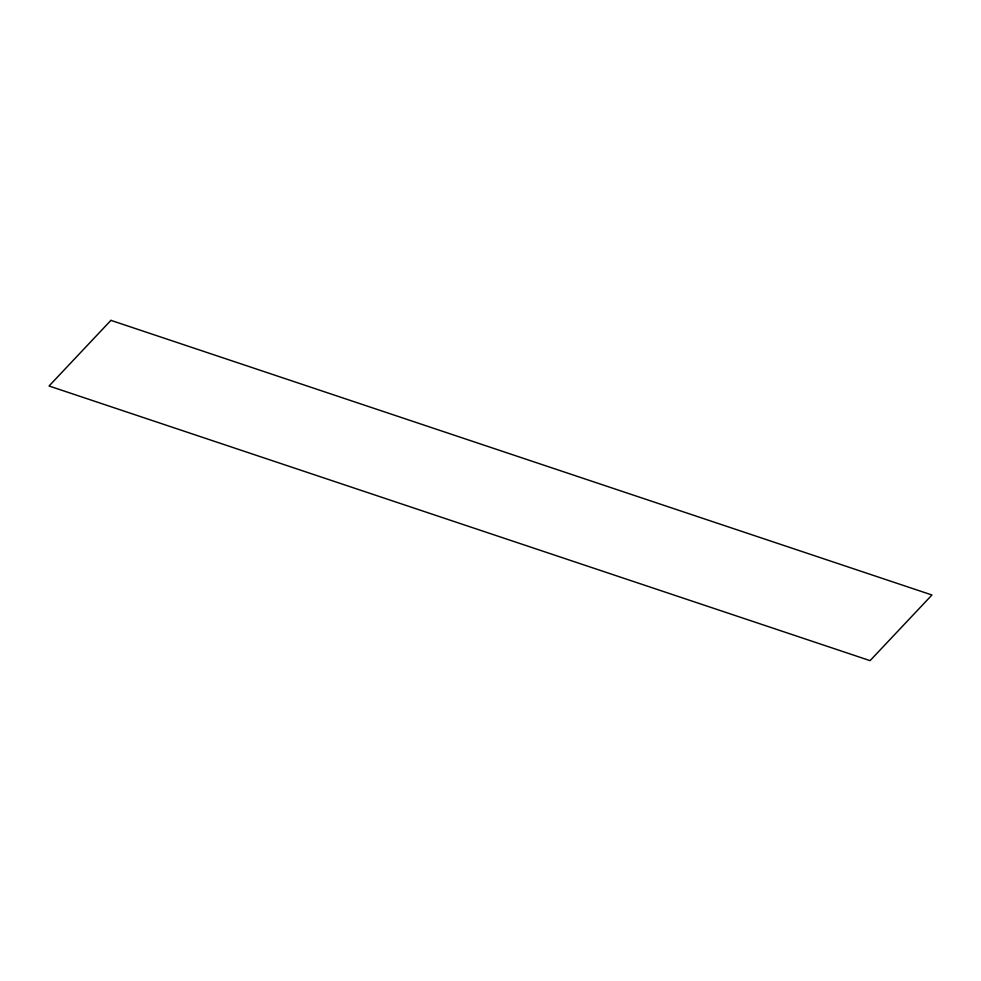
<?xml version="1.0" encoding="UTF-8"?>
<svg xmlns="http://www.w3.org/2000/svg" width="981" height="981" viewBox="0 0 981 981"><rect width="100%" height="100%" fill="white"/><g stroke="black" fill="none" stroke-linecap="round" stroke-linejoin="round"><path stroke-width="1.47" d="M110.927 320.358L49.05 385.999L870.073 660.642L931.95 595.001L110.927 320.358"/></g></svg>
